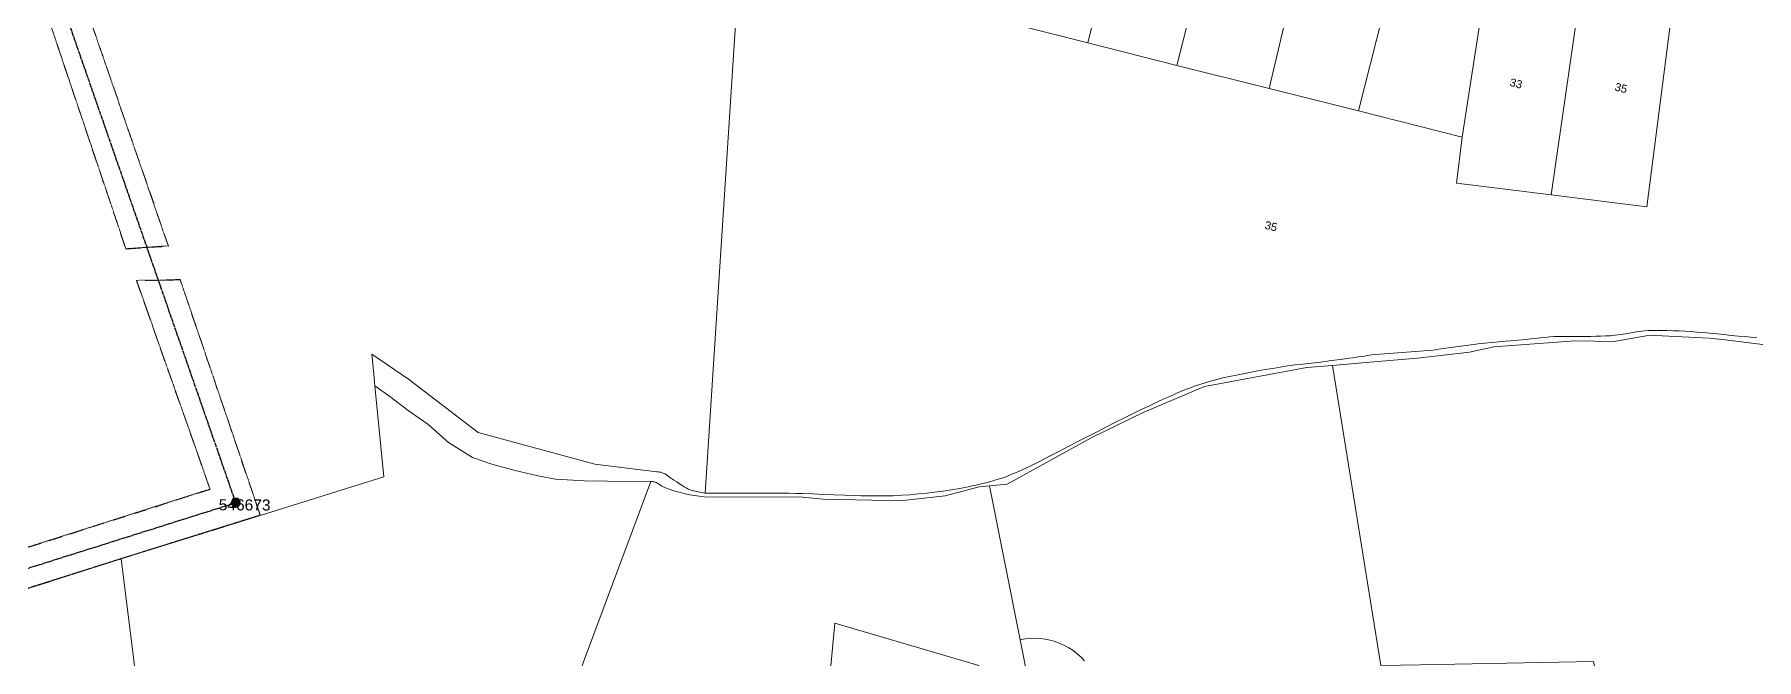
# Model space of a CAD drawing. Header units: metres. Extents: x 311460 to 313373, y 6261260 to 6263889.
# Drawn here: x 312212.9 to 312600.3, y 6262808.2 to 6262948.9 of the extents above; entities that cross this region are included whole.
import ezdxf
from ezdxf.enums import TextEntityAlignment as Align

# ---------------------------------------------------------------- set-up
doc = ezdxf.new("R2010")
doc.units = ezdxf.units.M
for name, pattern in [('Cable Exist OH', [1, 1, 0]), ('Dash', [5, 3, -2]), ('HIDDEN', [0.375, 0.25, -0.125]), ('HIDDEN2', [0.1875, 0.125, -0.0625])]:
    doc.linetypes.add(name, pattern=pattern)
doc.layers.get('0').update_dxf_attribs({"color": 6})
for name, color, linetype, lineweight in [('Cadastre Easements_SP_EXT', 9, 'Continuous', 5), ('Cadastre Land Parcels_SP_EXT', 9, 'Continuous', 5), ('Cadastre Other Property_SP_EXT', 9, 'HIDDEN', 5), ('Cadastre Roads_SP_EXT', 9, 'Continuous', 5)]:
    doc.layers.add(name, color=color, linetype=linetype, lineweight=lineweight)
doc.layers.add('Mains_HV_EXT', color=7, linetype='Continuous')
doc.layers.add('SupportsOH_SP_TR_HV_LV_SL_EXT', color=7, linetype='Continuous')
doc.layers.get('0').freeze()
doc.styles.add('POLE_LABEL', font='arial.ttf')
doc.styles.get("Standard").update_dxf_attribs({"font": 'arial.ttf'})

# ---------------------------------------------------------------- blocks, each defined once
blk = doc.blocks.new('POLE_EXT')
blk.add_hatch(color=256).paths.add_polyline_path([(-1, 0, 1), (1, 0, 1)])
blk.add_lwpolyline([(-1, 0, 1), (1, 0, 1)], format="xyb", close=True)
for tag, height, flags, p in [('pNumber', 2.5, 8, (-17.84, 2.07)), ('OWNED_BY', 0.2, 9, (1.35, -0.4)), ('SPECIAL_USE', 0.2, 9, (1.35, -0.8)), ('STATE', 0.2, 9, (1.35, -1)), ('cLV', 0.2, 9, (1.35, -1.4)), ('hDepth', 0.2, 9, (1.35, -1.6)), ('hDia', 0.2, 9, (1.35, -1.8)), ('cHV', 0.2, 9, (1.35, -2)), ('cLinedev', 0.2, 9, (1.35, -3.4)), ('pExisting', 0.2, 9, (1.35, -3.8)), ('PARENT', 0.2, 9, (1.35, -0.6)), ('USAGE', 0.2, 9, (1.35, -1.2)), ('LBRACKET', 0.2, 9, (1.35, -2.2)), ('LExisting', 0.2, 9, (1.35, -2.4)), ('LANTNUMBER', 0.2, 9, (1.35, -2.6)), ('LOther', 0.2, 9, (1.35, -2.8)), ('LRemove', 0.2, 9, (1.35, -3)), ('LEGEND', 0.2, 9, (1.35, -3.2)), ('LOCATION', 0.2, 9, (1.35, -3.6)), ('pFooting', 0.2, 9, (1.35, -4.4)), ('pNew', 0.2, 9, (1.35, -4.6)), ('pRelocate', 0.2, 9, (1.35, -5)), ('pRemove', 0.2, 9, (1.35, -5.2)), ('pReplace', 0.2, 9, (1.35, -5.4)), ('pStay', 0.2, 9, (1.35, -5.6)), ('pType', 0.2, 9, (1.35, -5.8)), ('cspan', 0.2, 9, (1.35, -6)), ('STREETNAME', 0.2, 9, (1.35, -6.2)), ('SUBURB', 0.2, 9, (1.35, -6.4)), ('OPERATED_BY', 0.2, 9, (1.36, -7.01)), ('PFNUMBER', 0.2, 9, (1.35, -4)), ('NEWPFNUMBER', 0.2, 9, (1.35, -4.2)), ('NOTES', 0.2, 9, (1.35, -6.6)), ('MAINTAINED_BY', 0.2, 9, (1.36, -6.81))]:
    blk.add_attdef(tag, text='', height=height, dxfattribs=dict(flags=flags)).set_placement(p, align=Align.MIDDLE_LEFT)
at = {"style": 'POLE_LABEL'}
for tag, height, flags, p in [('STRUCTURE_PLANT_NUMBER', 0.2, 9, (1.35, 0.03)), ('ASSET_NUM', 2.5, 8, (2, 2)), ('STREET_CODE', 0.2, 9, (1.35, -0.2))]:
    blk.add_attdef(tag, text='', height=height, dxfattribs=dict(at, flags=flags)).set_placement(p, align=Align.MIDDLE_LEFT)
at = {"flags": 1}
blk.add_attdef('Z', (1.35, -7.33), '', height=0.2, dxfattribs=at)

msp = doc.modelspace()

# ---------------------------------------------------------------- linework, layer by layer
at = {"layer": 'Cadastre Easements_SP_EXT', "linetype": 'Dash'}
for points in [[(312219.43, 6262969.69), (312219.25, 6262969.59), (312216.79, 6262968.27), (312214.28, 6262967.02), (312211.75, 6262965.83), (312211.58, 6262965.76), (312233.49, 6262900.58), (312233.6, 6262900.58), (312242.99, 6262901.26), (312243.07, 6262901.25), (312219.43, 6262969.69)], [(312235.86, 6262893.53), (312235.87, 6262893.49), (312237.95, 6262887.58), (312252.42, 6262846.51), (312201.02, 6262830.11), (312197.05, 6262819.66), (312183.17, 6262783.17), (312184.26, 6262783.09), (312185.35, 6262782.93), (312186.43, 6262782.69), (312187.48, 6262782.37), (312188.51, 6262781.98), (312189.51, 6262781.52), (312190.47, 6262780.99), (312191.24, 6262780.49), (312200.9, 6262803.8), (312208.41, 6262823.26), (312232.45, 6262830.88), (312233.62, 6262831.26), (312263.7, 6262840.67), (312249.21, 6262883.3), (312245.68, 6262893.68), (312240.84, 6262893.5), (312235.86, 6262893.53)]]:
    msp.add_lwpolyline(points, close=True, dxfattribs=at)
at = {"layer": 'Cadastre Land Parcels_SP_EXT', "linetype": 'Continuous'}
for points in [[(312449.87, 6262947.02), (312460.26, 6262989.1), (312445.55, 6262992.78), (312423.05, 6262953.78), (312449.87, 6262947.02)], [(312469.86, 6262941.97), (312480.52, 6262984), (312460.26, 6262989.1), (312449.87, 6262947.02), (312469.86, 6262941.97)], [(312490.67, 6262936.75), (312500.61, 6262979.03), (312480.52, 6262984), (312469.86, 6262941.97), (312490.67, 6262936.75)], [(312510.7, 6262931.73), (312521.41, 6262973.82), (312500.61, 6262979.03), (312490.67, 6262936.75), (312510.7, 6262931.73)], [(312534.08, 6262925.82), (312540.73, 6262969), (312521.41, 6262973.82), (312510.7, 6262931.73), (312534.08, 6262925.82)], [(312554.07, 6262912.83), (312561.42, 6262963.82), (312540.73, 6262969), (312534.08, 6262925.82), (312532.8, 6262915.45), (312554.07, 6262912.83)], [(312581.85, 6262958.69), (312561.42, 6262963.82), (312554.07, 6262912.83), (312575.6, 6262910.11), (312581.85, 6262958.69)], [(312425.36, 6262806.88), (312392.96, 6262816.44), (312390.86, 6262793.98), (312393.27, 6262782.93), (312422.68, 6262794.95), (312422.49, 6262796.27), (312422.4, 6262797.6), (312422.43, 6262798.7), (312422.53, 6262799.8), (312422.71, 6262800.89), (312422.96, 6262801.96), (312423.3, 6262803), (312423.7, 6262804.03), (312424.19, 6262805.02), (312424.74, 6262805.97), (312425.36, 6262806.88)]]:
    msp.add_lwpolyline(points, close=True, dxfattribs=at)
for points in [[(312208.41, 6262823.26), (312232.45, 6262830.88), (312233.62, 6262831.26), (312263.7, 6262840.67), (312291.51, 6262849.37), (312289.47, 6262869.81), (312289.15, 6262873.28), (312288.81, 6262876.95), (312297.08, 6262871.31), (312312.72, 6262859.32), (312338.95, 6262852.23), (312352.88, 6262850.51), (312353.18, 6262850.48), (312353.48, 6262850.43), (312353.78, 6262850.37), (312354.07, 6262850.29), (312354.35, 6262850.19), (312354.73, 6262850), (312355.09, 6262849.77), (312355.44, 6262849.51), (312355.78, 6262849.24), (312356.14, 6262849), (312356.45, 6262848.8), (312356.76, 6262848.61), (312357.38, 6262848.23), (312357.69, 6262848.03), (312358.04, 6262847.79), (312358.39, 6262847.54), (312358.74, 6262847.29), (312359.1, 6262847.05), (312359.47, 6262846.84), (312359.91, 6262846.64), (312360.37, 6262846.46), (312360.84, 6262846.31), (312361.31, 6262846.17), (312361.79, 6262846.05), (312362.18, 6262845.95), (312362.58, 6262845.87), (312362.99, 6262845.8), (312363.4, 6262845.75), (312363.8, 6262845.7), (312373.19, 6262991.84)], [(312373.19, 6262991.84), (312363.8, 6262845.7), (312364.58, 6262845.69), (312365.35, 6262845.68), (312366.12, 6262845.66), (312367.67, 6262845.65), (312369.72, 6262845.65), (312371.78, 6262845.66), (312373.83, 6262845.69), (312375.89, 6262845.71), (312377.94, 6262845.71), (312379.5, 6262845.69), (312381.05, 6262845.67), (312382.61, 6262845.64), (312384.17, 6262845.61), (312385.72, 6262845.57), (312388.09, 6262845.49), (312390.45, 6262845.4), (312392.82, 6262845.3), (312395.18, 6262845.21), (312397.55, 6262845.14), (312398.87, 6262845.11), (312400.19, 6262845.08), (312401.51, 6262845.06), (312402.83, 6262845.04), (312404.15, 6262845.06), (312406.03, 6262845.11), (312407.91, 6262845.21), (312409.79, 6262845.33), (312411.66, 6262845.49), (312413.53, 6262845.68), (312415.42, 6262845.91), (312417.3, 6262846.16), (312419.17, 6262846.44), (312421.04, 6262846.76), (312422.9, 6262847.12), (312423.83, 6262847.31), (312424.75, 6262847.5), (312425.67, 6262847.71), (312426.59, 6262847.93), (312427.5, 6262848.16), (312428.33, 6262848.39), (312429.15, 6262848.64), (312429.97, 6262848.89), (312430.79, 6262849.16), (312431.6, 6262849.44), (312432.26, 6262849.71), (312432.92, 6262849.99), (312433.58, 6262850.27), (312434.24, 6262850.56), (312434.9, 6262850.85), (312437.04, 6262851.85), (312439.15, 6262852.9), (312441.25, 6262853.98), (312443.34, 6262855.08), (312445.43, 6262856.16), (312447.6, 6262857.27), (312451.92, 6262859.5), (312454.08, 6262860.6), (312456.25, 6262861.7), (312458.07, 6262862.6), (312459.88, 6262863.5), (312461.71, 6262864.4), (312463.54, 6262865.27), (312465.38, 6262866.13), (312466.83, 6262866.8), (312468.28, 6262867.47), (312469.74, 6262868.12), (312471.21, 6262868.75), (312472.69, 6262869.33), (312473.86, 6262869.75), (312475.04, 6262870.15), (312476.22, 6262870.53), (312477.41, 6262870.88), (312478.61, 6262871.22), (312480.16, 6262871.61), (312481.73, 6262871.95), (312483.3, 6262872.27), (312488.11, 6262873.18), (312489.78, 6262873.48), (312491.45, 6262873.77), (312493.12, 6262874.05), (312494.79, 6262874.31), (312496.49, 6262874.54), (312498.18, 6262874.74), (312501.58, 6262875.12), (312503.28, 6262875.33), (312504.16, 6262875.44), (312505.91, 6262875.67), (312506.79, 6262875.79), (312507.67, 6262875.91), (312508.55, 6262876.03), (312509.43, 6262876.16), (312510.31, 6262876.29), (312511.18, 6262876.42), (312512.06, 6262876.55), (312513.58, 6262876.84), (312527.54, 6262877.9), (312529.25, 6262878.16), (312530.95, 6262878.41), (312532.65, 6262878.65), (312534.36, 6262878.87), (312536.07, 6262879.08), (312537.62, 6262879.26), (312539.17, 6262879.42), (312540.72, 6262879.58), (312542.27, 6262879.73), (312543.83, 6262879.88), (312544.95, 6262879.98), (312548.34, 6262880.27), (312549.47, 6262880.38), (312550.55, 6262880.49), (312551.63, 6262880.62), (312552.7, 6262880.75), (312553.78, 6262880.86), (312554.86, 6262880.94), (312555.73, 6262880.96), (312556.61, 6262880.97), (312557.48, 6262880.97), (312558.35, 6262880.96), (312559.23, 6262880.96), (312559.99, 6262880.96), (312560.75, 6262880.96), (312561.5, 6262880.96), (312562.26, 6262880.96), (312563.02, 6262880.97), (312564.11, 6262880.99), (312565.21, 6262881.02), (312566.3, 6262881.06), (312567.39, 6262881.12), (312568.48, 6262881.21), (312569.67, 6262881.36), (312570.86, 6262881.57), (312572.05, 6262881.8), (312573.24, 6262882.01), (312574.44, 6262882.16), (312575.86, 6262882.26), (312577.28, 6262882.3), (312578.71, 6262882.3), (312580.14, 6262882.27), (312581.57, 6262882.24), (312582.89, 6262882.19), (312584.22, 6262882.13), (312585.54, 6262882.05), (312586.87, 6262881.95), (312588.19, 6262881.86), (312589.79, 6262881.72), (312591.39, 6262881.55), (312592.98, 6262881.38), (312594.58, 6262881.2), (312596.18, 6262881.05), (312597.56, 6262880.94), (312598.93, 6262880.82), (312600.31, 6262880.71)], [(312581.85, 6262958.69), (312575.6, 6262910.11), (312554.07, 6262912.83), (312532.8, 6262915.45), (312534.08, 6262925.82), (312510.7, 6262931.73), (312490.67, 6262936.75), (312469.86, 6262941.97), (312449.87, 6262947.02), (312423.05, 6262953.78)], [(312603.99, 6262878.81), (312593.25, 6262880.18), (312589.6, 6262880.56), (312577.55, 6262881.13), (312575.45, 6262881.09), (312568.16, 6262879.8), (312559.44, 6262879.95), (312541.19, 6262878.65), (312535.67, 6262877.4), (312523.99, 6262876.04), (312513.31, 6262875.15), (312504.88, 6262874.41), (312515.77, 6262806.88), (312524.64, 6262807.01), (312563.57, 6262807.8), (312567.2, 6262789.66), (312570.87, 6262771.36), (312573.08, 6262753.22), (312590.61, 6262753.97), (312597.93, 6262715.45), (312641.18, 6262716.7)], [(312515.77, 6262806.88), (312504.88, 6262874.41), (312499.08, 6262873.97), (312476.06, 6262869.68), (312462.28, 6262863.85), (312450.75, 6262858.17), (312431.71, 6262847.69), (312427.74, 6262847.33), (312434.6, 6262812.64), (312435.74, 6262812.87), (312436.87, 6262812.98), (312438.01, 6262813), (312439.15, 6262812.94), (312440.28, 6262812.79), (312441.4, 6262812.57), (312442.49, 6262812.25), (312443.56, 6262811.86), (312444.6, 6262811.39), (312445.6, 6262810.85), (312446.56, 6262810.23), (312447.46, 6262809.54), (312448.32, 6262808.78), (312449.11, 6262807.97)], [(312325.88, 6262779.57), (312351.59, 6262848.33), (312351.59, 6262848.33), (312341.78, 6262848.41), (312336.65, 6262848.46), (312330.14, 6262848.85), (312326.14, 6262849.54), (312321.04, 6262850.8), (312315.76, 6262852.19), (312311.43, 6262853.68), (312306.04, 6262857.1), (312301.4, 6262861.22), (312296.98, 6262864.25), (312292.87, 6262867.47), (312289.47, 6262869.81), (312291.51, 6262849.37), (312263.7, 6262840.67), (312233.62, 6262831.26), (312232.45, 6262830.88), (312235.27, 6262808.02)], [(312436.4, 6262803.58), (312434.6, 6262812.64), (312427.74, 6262847.33), (312427.74, 6262847.33), (312425.39, 6262847.09), (312417.8, 6262845.06), (312408.33, 6262843.99), (312401.28, 6262844.11), (312390.34, 6262844.29), (312385.68, 6262844.77), (312363.52, 6262844.85), (312362.45, 6262844.98), (312361.38, 6262845.14), (312360.32, 6262845.33), (312359.26, 6262845.56), (312358.22, 6262845.83), (312357.36, 6262846.06), (312356.51, 6262846.3), (312355.66, 6262846.57), (312354.84, 6262846.88), (312354.05, 6262847.26), (312353.78, 6262847.42), (312353.52, 6262847.59), (312353.27, 6262847.77), (312353, 6262847.93), (312352.73, 6262848.07), (312352.51, 6262848.14), (312352.28, 6262848.21), (312352.06, 6262848.26), (312351.82, 6262848.3), (312351.59, 6262848.33), (312325.88, 6262779.57)], [(312200.9, 6262803.8), (312219.5, 6262804.7), (312235.54, 6262805.45), (312235.27, 6262808.02), (312232.45, 6262830.88), (312208.41, 6262823.26)], [(312390.86, 6262793.98), (312392.96, 6262816.44), (312425.36, 6262806.88)]]:
    msp.add_lwpolyline(points, dxfattribs=at)
at = {"layer": 'Cadastre Other Property_SP_EXT', "linetype": 'HIDDEN2'}
for points in [[(312211.58, 6262965.85), (312233.49, 6262900.68), (312241.98, 6262901.28), (312242.99, 6262901.35), (312219.42, 6262969.78), (312215.06, 6262967.5), (312211.58, 6262965.85)], [(312197.05, 6262819.75), (312232.45, 6262830.97), (312263.7, 6262840.76), (312245.68, 6262893.77), (312241.14, 6262893.61), (312235.87, 6262893.58), (312252.42, 6262846.6), (312201.02, 6262830.2), (312197.05, 6262819.75)]]:
    msp.add_lwpolyline(points, close=True, dxfattribs=at)
at = {"layer": 'Cadastre Roads_SP_EXT', "linetype": 'Continuous'}
msp.add_lwpolyline([(312449.11, 6262807.97), (312448.32, 6262808.78), (312447.46, 6262809.54), (312446.56, 6262810.23), (312445.6, 6262810.85), (312444.6, 6262811.39), (312443.56, 6262811.86), (312442.49, 6262812.25), (312441.4, 6262812.57), (312440.28, 6262812.79), (312439.15, 6262812.94), (312438.01, 6262813), (312436.87, 6262812.98), (312435.74, 6262812.87), (312434.6, 6262812.64), (312436.4, 6262803.58)], dxfattribs=at)
at = {"layer": 'Mains_HV_EXT', "linetype": 'Cable Exist OH'}
msp.add_lwpolyline([(312308.56, 6262656.57), (312303.67, 6262664.15), (312312.64, 6262699.89), (312315.1, 6262736.97), (312302.23, 6262751.43), (312275.74, 6262758.85), (312239.53, 6262767.39), (312207.46, 6262766.95), (312186.28, 6262778.65), (312205.6, 6262826.93), (312258.2, 6262843.54), (312213.78, 6262971.33)], dxfattribs=at)

# ---------------------------------------------------------------- block references
at = {"layer": 'SupportsOH_SP_TR_HV_LV_SL_EXT'}
ref = msp.add_blockref('POLE_EXT', (312258.2, 6262843.54), dxfattribs=at)
ref.add_attrib('ASSET_NUM', '546673', dxfattribs={"layer": '0', "height": 2.5, "rotation": 359.6839, "style": 'POLE_LABEL'}).set_placement((312260.2, 6262844.29), align=Align.TOP_CENTER)

# ---------------------------------------------------------------- texts
at = {"layer": 'Cadastre Land Parcels_SP_EXT'}
for s, rotation, p in [('33', 345.9218, (312544.62, 6262937.38)), ('35', 345.9603, (312568.23, 6262936.36)), ('35', 345.9379, (312489.5, 6262905.24))]:
    msp.add_text(s, height=1.8, rotation=rotation, dxfattribs=at).set_placement(p)

doc.saveas('drawing.dxf')
